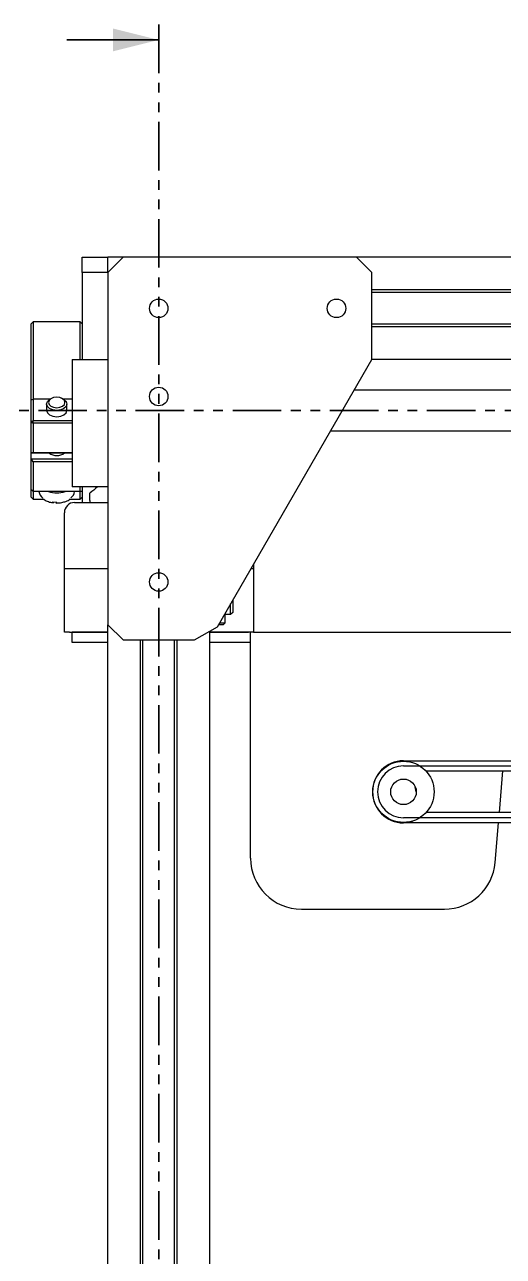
# Model space of a CAD drawing. Header units: millimetres. Extents: x -300 to 1184, y 5 to 1469.
# Drawn here: x 198.2 to 260.8, y 605.7 to 766.6 of the extents above; entities that cross this region are included whole.
import ezdxf

# ---------------------------------------------------------------- set-up
doc = ezdxf.new("R2010")
doc.units = ezdxf.units.MM
doc.linetypes.add('PHANTOM', pattern=[12.7, 6.35, -1.27, 1.27, -1.27, 1.27, -1.27])

msp = doc.modelspace()

# ---------------------------------------------------------------- linework, layer by layer
at = {"color": 7, "linetype": 'PHANTOM', "lineweight": 35}
for p, q in [((215.72, 766.64), (215.72, 452.5)), ((561.94, 716.24), (160.18, 716.24))]:
    msp.add_line(p, q, dxfattribs=at)
at = {"color": 7, "linetype": 'Continuous', "lineweight": 35}
msp.add_line((203.72, 764.64), (215.72, 764.64), dxfattribs=at)
at = {"color": 7, "linetype": 'Continuous', "lineweight": 25}
for p, q in [((205.72, 736.24), (209.06, 736.24)), ((205.72, 734.24), (205.72, 736.24)), ((211.06, 736.24), (209.06, 734.24)), ((211.06, 736.24), (209.06, 736.24)), ((209.06, 735.24), (209.06, 736.24)), ((241.56, 736.24), (211.06, 736.24)), ((243.56, 734.24), (241.56, 736.24)), ((480.55, 736.24), (241.56, 736.24)), ((209.06, 734.24), (205.72, 734.24)), ((205.72, 734.24), (205.72, 722.9)), ((209.06, 734.24), (209.06, 735.24)), ((209.06, 734.24), (209.06, 688.24)), ((243.56, 722.9), (243.56, 734.24)), ((478.55, 731.97), (243.56, 731.97)), ((478.55, 731.64), (243.56, 731.64)), ((199.32, 727.82), (199.06, 727.56)), ((199.06, 723.37), (199.06, 727.56)), ((205.46, 727.82), (199.32, 727.82)), ((199.32, 727.82), (199.32, 723.27)), ((205.72, 727.56), (205.46, 727.82)), ((205.46, 723.27), (205.46, 727.82)), ((478.55, 727.5), (243.56, 727.5)), ((478.55, 727.17), (243.56, 727.17)), ((199.06, 717.63), (199.06, 723.37)), ((199.32, 723.27), (199.32, 717.71)), ((204.39, 722.9), (204.39, 706.24)), ((204.39, 722.9), (209.06, 722.9)), ((205.46, 722.9), (205.46, 723.27)), ((223.39, 687.97), (243.56, 722.9)), ((478.55, 722.9), (243.56, 722.9)), ((201.77, 717.82), (201.62, 717.76)), ((203.16, 717.76), (203.01, 717.82)), ((480.86, 718.9), (241.25, 718.9)), ((199.06, 717.63), (199.32, 717.71)), ((199.06, 714.72), (199.06, 717.63)), ((201.53, 717.71), (199.32, 717.71)), ((199.32, 717.71), (199.32, 714.93)), ((201.06, 717.07), (201.06, 716.24)), ((204.39, 717.71), (203.25, 717.71)), ((203.72, 716.24), (203.72, 717.07)), ((199.06, 714.72), (199.32, 714.93)), ((199.06, 714.72), (199.32, 714.55)), ((199.06, 710.67), (199.06, 714.72)), ((199.32, 714.55), (199.32, 714.93)), ((199.32, 714.93), (204.39, 714.93)), ((204.39, 714.55), (199.32, 714.55)), ((199.32, 714.55), (199.32, 710.71)), ((238.17, 713.57), (481.06, 713.57)), ((199.06, 710.67), (199.32, 710.71)), ((204.39, 710.67), (199.06, 710.67)), ((199.06, 709.9), (199.06, 710.67)), ((199.32, 709.52), (199.06, 709.9)), ((199.06, 705.85), (199.06, 709.9)), ((199.06, 709.9), (204.39, 709.9)), ((199.32, 710.71), (204.39, 710.71)), ((199.32, 709.52), (199.32, 705.68)), ((204.39, 709.52), (199.32, 709.52)), ((199.32, 705.68), (199.06, 705.85)), ((199.32, 705.64), (199.06, 705.85)), ((199.06, 705.41), (199.06, 705.85)), ((199.06, 704.91), (199.06, 705.41)), ((199.06, 704.91), (199.32, 704.65)), ((199.32, 705.68), (205.46, 705.68)), ((199.32, 705.64), (199.32, 705.68)), ((205.72, 705.64), (199.32, 705.64)), ((199.32, 705.64), (199.32, 705.18)), ((199.32, 705.18), (199.32, 704.65)), ((209.06, 706.24), (204.39, 706.24)), ((205.46, 705.68), (205.46, 706.24)), ((205.72, 705.64), (205.46, 705.68)), ((205.46, 705.18), (205.46, 705.64)), ((205.46, 704.65), (205.46, 705.18)), ((205.46, 704.65), (205.72, 704.91)), ((205.72, 706.24), (205.72, 705.64)), ((205.72, 705.64), (205.72, 704.2)), ((199.32, 704.65), (200.69, 704.65)), ((202.39, 704.19), (201.77, 704.26)), ((204.1, 704.65), (205.46, 704.65)), ((204.72, 704.2), (209.06, 704.2)), ((206.72, 704.48), (206.72, 704.2)), ((203.39, 695.57), (203.39, 702.87)), ((203.39, 695.57), (204.06, 695.57)), ((203.39, 687.24), (203.39, 695.57)), ((204.06, 695.57), (209.06, 695.57)), ((227.78, 695.57), (228.12, 695.57)), ((228.12, 696.16), (228.12, 695.57)), ((228.12, 695.57), (228.12, 687.24)), ((225.12, 689.57), (225.12, 690.97)), ((225.39, 691.43), (225.39, 689.84)), ((225.12, 689.57), (224.31, 689.57)), ((224.39, 688.5), (224.39, 689.57)), ((225.39, 689.84), (225.12, 689.57)), ((204.06, 687.24), (203.39, 687.24)), ((204.06, 687.24), (209.06, 687.24)), ((204.39, 685.9), (204.39, 687.24)), ((209.06, 687.24), (204.39, 687.24)), ((209.06, 688.24), (211.06, 686.24)), ((209.06, 482.9), (209.06, 688.24)), ((220.39, 686.24), (223.39, 687.97)), ((222.39, 522.9), (222.39, 687.39)), ((222.39, 687.24), (227.45, 687.24)), ((227.72, 687.24), (222.39, 687.24)), ((224.13, 688.24), (223.55, 688.24)), ((223.7, 688.5), (224.39, 688.5)), ((224.13, 688.24), (224.39, 688.5)), ((228.12, 687.24), (227.72, 687.24)), ((227.72, 685.9), (227.72, 687.24)), ((228.12, 687.24), (334.97, 687.24)), ((209.06, 685.9), (204.39, 685.9)), ((211.06, 686.24), (220.39, 686.24)), ((213.32, 482.9), (213.32, 686.24)), ((213.66, 482.9), (213.66, 686.24)), ((217.79, 482.9), (217.79, 686.24)), ((218.12, 482.9), (218.12, 686.24)), ((227.72, 685.9), (222.39, 685.9)), ((227.72, 657.74), (227.72, 685.9)), ((247.72, 670.47), (338.61, 670.47)), ((250.65, 669.13), (338.61, 669.13)), ((260.26, 663.68), (260.72, 669.13)), ((249.96, 663.09), (249.96, 663.09)), ((338.4, 663.68), (250.65, 663.68)), ((368.36, 662.34), (247.72, 662.34)), ((259.7, 657.17), (260.14, 662.34)), ((234.39, 651.07), (253.06, 651.07))]:
    msp.add_line(p, q, dxfattribs=at)
at = {"color": 7, "linetype": 'Continuous'}
for p, q in [((247.72, 669.8), (477.06, 669.8)), ((477.06, 663.01), (247.72, 663.01))]:
    msp.add_line(p, q, dxfattribs=at)
at = {"color": 7, "linetype": 'Continuous', "lineweight": 25, "flags": 128}
for points in [[(203.16, 717.76), (203.33, 717.66), (203.62, 717.39), (203.72, 717.07), (203.62, 716.74), (203.33, 716.47), (202.9, 716.29), (202.39, 716.22), (201.88, 716.29), (201.45, 716.47), (201.16, 716.74), (201.06, 717.07), (201.16, 717.39), (201.45, 717.66), (201.62, 717.76)], [(202.39, 717.95), (201.98, 717.9), (201.63, 717.75), (201.4, 717.53), (201.32, 717.27), (201.4, 717.01), (201.63, 716.79), (201.98, 716.64), (202.39, 716.59), (202.8, 716.64), (203.15, 716.79), (203.38, 717.01), (203.46, 717.27), (203.38, 717.53), (203.15, 717.75), (202.8, 717.9), (202.39, 717.95)], [(201.06, 716.24), (201.16, 715.91), (201.45, 715.64), (201.88, 715.46), (202.39, 715.39), (202.9, 715.46), (203.33, 715.64), (203.62, 715.91), (203.72, 716.24), (203.72, 716.24)], [(249.39, 666.4), (249.26, 667.04), (249.26, 667.06)]]:
    msp.add_lwpolyline(points, dxfattribs=at)
at = {"color": 7, "linetype": 'Continuous', "lineweight": 25}
for centre, radius in [((215.72, 729.57), 1.21), ((238.96, 729.57), 1.21), ((215.72, 718.05), 1.21), ((215.72, 693.82), 1.21), ((247.72, 666.4), 4), ((247.72, 666.4), 1.67)]:
    msp.add_circle(centre, radius, dxfattribs=at)
for centre, radius, start, end in [((202.39, 712.11), 1.77, 234.4145, 305.5855), ((201.31, 705.81), 1.26, 187.6468, 234.6449), ((202.39, 709.01), 3.54, 252.2067, 287.7933), ((203.48, 705.8), 1.25, 306.6865, 352.4653), ((215.72, 695.57), 13.33, 126.8699, 132.4542), ((204.72, 702.87), 1.33, 90, 180), ((247.72, 666.4), 4.06, 90, 270), ((234.39, 657.74), 6.67, 180, 270), ((253.06, 657.74), 6.67, 270, 355.1202)]:
    msp.add_arc(centre, radius, start, end, dxfattribs=at)
at = {"color": 7, "linetype": 'Continuous'}
msp.add_arc((247.72, 666.4), 3.39, 90, 270, dxfattribs=at)
at = {"color": 7, "linetype": 'Continuous', "lineweight": 25}
for points, knots in [([(206.72, 704.48), (206.72, 704.63), (206.72, 704.87), (206.72, 705.15), (206.72, 705.31), (206.72, 705.4), (206.72, 705.4), (206.72, 705.41)], [0, 0, 0, 0, 0.339617, 0.572484, 0.75154, 0.897513, 1, 1, 1, 1]), ([(200.64, 704.69), (200.71, 704.63), (200.93, 704.44), (201.39, 704.26), (201.79, 704.2), (201.96, 704.18)], [0, 0, 0, 0, 0.2177858, 0.6658958, 1, 1, 1, 1]), ([(202.27, 704.14), (202.31, 704.14), (202.38, 704.13), (202.46, 704.14), (202.49, 704.14)], [0, 0, 0, 0, 0.554788, 1, 1, 1, 1]), ([(202.49, 704.14), (202.58, 704.14), (202.86, 704.15), (203.12, 704.22), (203.3, 704.27)], [0, 0, 0, 0, 0.322358, 1, 1, 1, 1]), ([(203.3, 704.27), (203.34, 704.28), (203.61, 704.33), (203.92, 704.48), (204.11, 704.66), (204.16, 704.7)], [0, 0, 0, 0, 0.123531, 0.773629, 1, 1, 1, 1]), ([(249.83, 663.01), (249.83, 663.01), (249.9, 663.04), (249.94, 663.08), (249.95, 663.08), (249.96, 663.09)], [0, 0, 0, 0, 0.026805, 0.62667, 1, 1, 1, 1]), ([(248.59, 662.5), (248.59, 662.5), (248.6, 662.5), (248.7, 662.52), (248.82, 662.56), (248.88, 662.58)], [0, 0, 0, 0, 0.291304, 0.682696, 1, 1, 1, 1])]:
    msp.add_open_spline(points, degree=3, knots=knots, dxfattribs=at)
at = {"color": 7, "linetype": 'Continuous', "lineweight": 35}
msp.add_solid([(215.72, 764.64), (209.72, 766.14), (209.72, 763.14)], dxfattribs=at)

doc.saveas('drawing.dxf')
